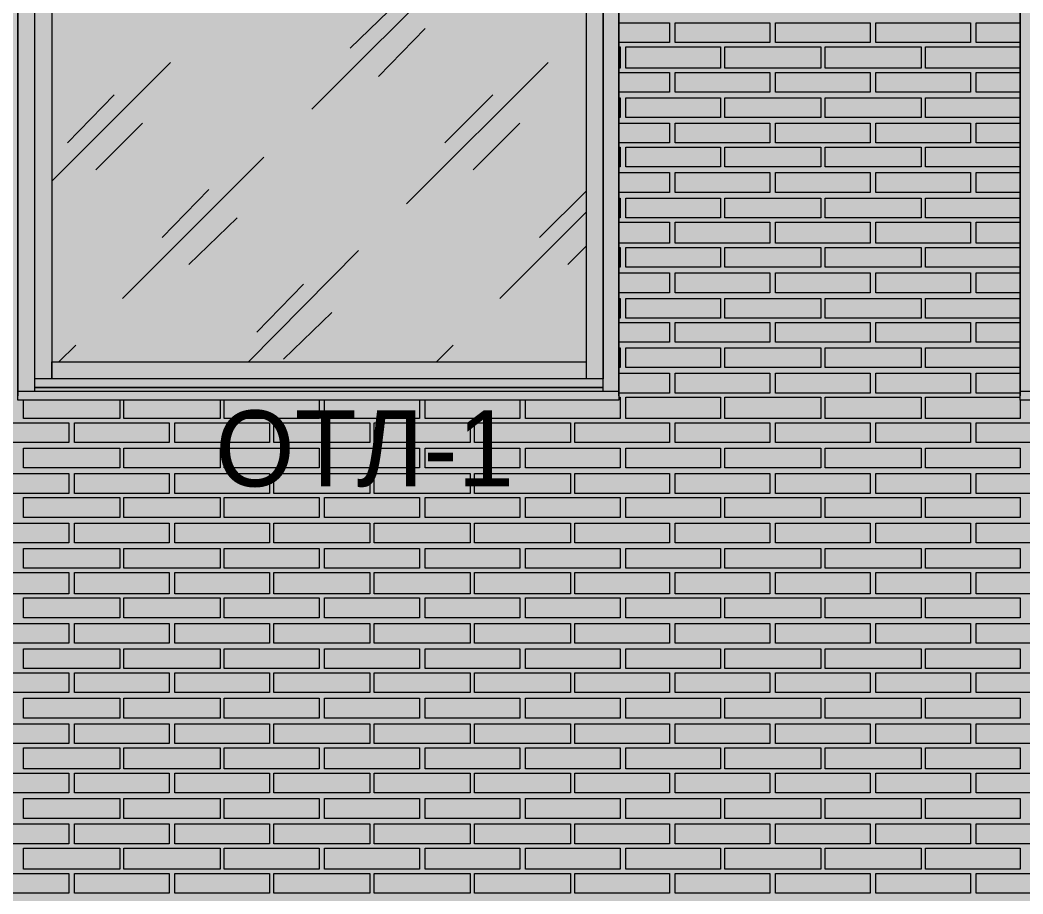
# Model space of a CAD drawing. Header units: millimetres. Extents: x -28928 to 100580, y -22867 to 36490.
# Drawn here: x -4180 to -1178, y 19599 to 22216 of the extents above; entities that cross this region are included whole.
import ezdxf

# ---------------------------------------------------------------- set-up
doc = ezdxf.new("R2010")
doc.units = ezdxf.units.MM
doc.layers.add('PDF _Геометрия', color=7, linetype='Continuous', true_color=0x8f8e8d)
doc.layers.add('PDF _Сплошная заливка', color=7, linetype='Continuous', true_color=0xffffff)
doc.layers.add('PDF _Текст', color=7, linetype='Continuous')

msp = doc.modelspace()

# ---------------------------------------------------------------- hatches: boundary and pattern name
at = {"layer": 'PDF _Сплошная заливка', "true_color": 0xdcd6cf, "transparency": 33554559}
msp.add_hatch(color=254, dxfattribs=at).paths.add_polyline_path([(-18676.6, 16343.4), (-18676.6, 19592.6), (-17276.3, 19592.6), (-17276.3, 16343.4), (19112.6, 16343.4), (19112.6, 30089.1), (-21853.9, 30089.1), (-21853.9, 16343.4), (-21375.9, 16343.4), (-21375.9, 19592.6), (-19277.4, 19592.6), (-19277.4, 16343.4)])

# ---------------------------------------------------------------- linework, layer by layer
at = {"layer": 'PDF _Геометрия', "color": 7, "lineweight": 9}
for points in [[(-4135.5, 21103), (-4135.5, 21166.4), (-4135.5, 23713.4), (-4135.5, 23789.5), (-4186.3, 23789.5), (-4186.3, 23713.4), (-4186.3, 21166.4), (-4186.3, 21090.3), (-4186.3, 23789.5), (-2388.2, 23789.5), (-2388.2, 21090.3), (-2388.2, 21166.4), (-2388.2, 23713.4), (-2388.2, 23789.5), (-2434.7, 23789.5), (-2434.7, 23713.4)], [(-1135.9, 23789.5), (-1186.6, 23789.5), (-1186.6, 23713.4), (-1186.6, 22439.9), (-1186.6, 21166.4), (-1186.6, 21090.3), (-1186.6, 23789.5), (611.4, 23789.5)], [(-2434.7, 21141), (-4135.5, 21141), (-4135.5, 23713.4), (-4135.5, 23738.7), (-4084.7, 23738.7), (-4084.7, 23713.4), (-4084.7, 21141), (-4135.5, 21141)], [(-2485.5, 23713.4), (-2485.5, 21141)], [(-2434.7, 21103), (-2434.7, 21166.4), (-2434.7, 23713.4), (-2434.7, 21141)], [(-3306.3, 21949.1), (-2883.2, 22372.2)], [(-3192, 22131), (-3048.2, 22270.7)], [(-3107.4, 22046.4), (-2967.8, 22190.3)], [(-4084.7, 21733.4), (-3729.3, 22088.7)], [(-3022.8, 21665.7), (-2599.7, 22088.7)], [(-4038.2, 21847.6), (-3898.6, 21991.4)], [(-2908.6, 21847.6), (-2764.7, 21991.4)], [(-3953.6, 21767.2), (-3813.9, 21906.8)], [(-2823.9, 21767.2), (-2684.3, 21906.8)], [(-3873.2, 21382.2), (-3450.1, 21805.3)], [(-3754.7, 21564.1), (-3615.1, 21708)], [(-2625.1, 21564.1), (-2485.5, 21703.7)], [(-3674.3, 21483.7), (-3530.5, 21623.4)], [(-2743.6, 21382.2), (-2485.5, 21640.3)], [(-3496.6, 21191.8), (-3166.6, 21526)], [(-2540.5, 21483.7), (-2485.5, 21538.7)], [(-3471.3, 21280.7), (-3331.6, 21424.5)], [(-3390.9, 21200.3), (-3247, 21339.9)], [(-4063.6, 21191.8), (-4012.8, 21242.6)], [(-2933.9, 21191.8), (-2883.2, 21242.6)], [(-2434.7, 21141), (-2485.5, 21141)], [(-2388.2, 21107.2), (-2388.2, 21103), (-4186.3, 21103), (-4186.3, 21107.2)], [(-2388.2, 21103), (-2388.2, 21077.6), (-4186.3, 21077.6), (-4186.3, 21103)], [(-2434.7, 21115.7), (-4135.5, 21115.7), (-2434.7, 21115.7)], [(-2434.7, 21115.7), (-4135.5, 21115.7)], [(611.4, 21107.2), (611.4, 21103), (-1186.6, 21103), (-1186.6, 21107.2)], [(611.4, 21103), (611.4, 21077.6), (-1186.6, 21077.6), (-1186.6, 21103)], [(-2388.2, 21086), (-2388.2, 21077.6)], [(-1186.6, 21077.6), (-1186.6, 21086)]]:
    msp.add_lwpolyline(points, dxfattribs=at)
at = {"layer": 'PDF _Геометрия', "lineweight": 9}
for points in [[(-2388.2, 22207.2), (-2375.5, 22207.2), (-2235.9, 22207.2), (-2235.9, 22148), (-2375.5, 22148), (-2388.2, 22148)], [(-1186.6, 22148), (-1317.8, 22148), (-1317.8, 22207.2), (-1186.6, 22207.2)], [(-2388.2, 22135.3), (-2383.9, 22135.3), (-2383.9, 22071.8), (-2388.2, 22071.8)], [(-1186.6, 22071.8), (-1470.1, 22071.8), (-1470.1, 22135.3), (-1186.6, 22135.3)], [(-2388.2, 22059.1), (-2375.5, 22059.1), (-2235.9, 22059.1), (-2235.9, 21999.9), (-2375.5, 21999.9), (-2388.2, 21999.9)], [(-1186.6, 21999.9), (-1317.8, 21999.9), (-1317.8, 22059.1), (-1186.6, 22059.1)], [(-2388.2, 21983), (-2383.9, 21983), (-2383.9, 21923.7), (-2388.2, 21923.7)], [(-1186.6, 21923.7), (-1470.1, 21923.7), (-1470.1, 21983), (-1186.6, 21983)], [(-2388.2, 21906.8), (-2375.5, 21906.8), (-2235.9, 21906.8), (-2235.9, 21847.6), (-2375.5, 21847.6), (-2388.2, 21847.6)], [(-1186.6, 21847.6), (-1317.8, 21847.6), (-1317.8, 21906.8), (-1186.6, 21906.8)], [(-2388.2, 21834.9), (-2383.9, 21834.9), (-2383.9, 21775.7), (-2388.2, 21775.7)], [(-1186.6, 21775.7), (-1470.1, 21775.7), (-1470.1, 21834.9), (-1186.6, 21834.9)], [(-2388.2, 21758.7), (-2375.5, 21758.7), (-2235.9, 21758.7), (-2235.9, 21699.5), (-2375.5, 21699.5), (-2388.2, 21699.5)], [(-1186.6, 21699.5), (-1317.8, 21699.5), (-1317.8, 21758.7), (-1186.6, 21758.7)], [(-2388.2, 21682.6), (-2383.9, 21682.6), (-2383.9, 21623.4), (-2388.2, 21623.4)], [(-1186.6, 21623.4), (-1470.1, 21623.4), (-1470.1, 21682.6), (-1186.6, 21682.6)], [(-2388.2, 21610.7), (-2375.5, 21610.7), (-2235.9, 21610.7), (-2235.9, 21547.2), (-2375.5, 21547.2), (-2388.2, 21547.2)], [(-1186.6, 21547.2), (-1317.8, 21547.2), (-1317.8, 21610.7), (-1186.6, 21610.7)], [(-2388.2, 21534.5), (-2383.9, 21534.5), (-2383.9, 21475.3), (-2388.2, 21475.3)], [(-1186.6, 21475.3), (-1470.1, 21475.3), (-1470.1, 21534.5), (-1186.6, 21534.5)], [(-2388.2, 21458.4), (-2375.5, 21458.4), (-2235.9, 21458.4), (-2235.9, 21399.1), (-2375.5, 21399.1), (-2388.2, 21399.1)], [(-1186.6, 21399.1), (-1317.8, 21399.1), (-1317.8, 21458.4), (-1186.6, 21458.4)], [(-2388.2, 21382.2), (-2383.9, 21382.2), (-2383.9, 21323), (-2388.2, 21323)], [(-1186.6, 21323), (-1470.1, 21323), (-1470.1, 21382.2), (-1186.6, 21382.2)], [(-2388.2, 21310.3), (-2375.5, 21310.3), (-2235.9, 21310.3), (-2235.9, 21251), (-2375.5, 21251), (-2388.2, 21251)], [(-1186.6, 21251), (-1317.8, 21251), (-1317.8, 21310.3), (-1186.6, 21310.3)], [(-2388.2, 21234.1), (-2383.9, 21234.1), (-2383.9, 21174.9), (-2388.2, 21174.9)], [(-1186.6, 21174.9), (-1470.1, 21174.9), (-1470.1, 21234.1), (-1186.6, 21234.1)], [(-2388.2, 21158), (-2375.5, 21158), (-2235.9, 21158), (-2235.9, 21098.7), (-2375.5, 21098.7), (-2388.2, 21098.7)], [(-1186.6, 21098.7), (-1317.8, 21098.7), (-1317.8, 21158), (-1186.6, 21158)], [(-3881.6, 21077.6), (-3881.6, 21022.6), (-4169.3, 21022.6), (-4169.3, 21077.6)], [(-3581.3, 21077.6), (-3581.3, 21022.6), (-3868.9, 21022.6), (-3868.9, 21077.6)], [(-3285.1, 21077.6), (-3285.1, 21022.6), (-3568.6, 21022.6), (-3568.6, 21077.6)], [(-2984.7, 21077.6), (-2984.7, 21022.6), (-3268.2, 21022.6), (-3268.2, 21077.6)], [(-2684.3, 21077.6), (-2684.3, 21022.6), (-2967.8, 21022.6), (-2967.8, 21077.6)], [(-2388.2, 21086), (-2383.9, 21086), (-2383.9, 21022.6), (-2667.4, 21022.6), (-2667.4, 21077.6)], [(-1186.6, 21077.6), (-1186.6, 21022.6), (-1470.1, 21022.6), (-1470.1, 21086), (-1186.6, 21086)]]:
    msp.add_lwpolyline(points, dxfattribs=at)
for points in [[(-1935.5, 22148), (-2075.1, 22148), (-2218.9, 22148), (-2218.9, 22207.2), (-2075.1, 22207.2), (-1935.5, 22207.2)], [(-1635.1, 22148), (-1778.9, 22148), (-1918.6, 22148), (-1918.6, 22207.2), (-1778.9, 22207.2), (-1635.1, 22207.2)], [(-1334.7, 22148), (-1478.6, 22148), (-1618.2, 22148), (-1618.2, 22207.2), (-1478.6, 22207.2), (-1334.7, 22207.2)], [(-2083.6, 22135.3), (-2083.6, 22071.8), (-2367, 22071.8), (-2367, 22135.3)], [(-1783.2, 22135.3), (-1783.2, 22071.8), (-2070.9, 22071.8), (-2070.9, 22135.3)], [(-1482.8, 22135.3), (-1482.8, 22071.8), (-1770.5, 22071.8), (-1770.5, 22135.3)], [(-1935.5, 21999.9), (-2075.1, 21999.9), (-2218.9, 21999.9), (-2218.9, 22059.1), (-2075.1, 22059.1), (-1935.5, 22059.1)], [(-1635.1, 21999.9), (-1778.9, 21999.9), (-1918.6, 21999.9), (-1918.6, 22059.1), (-1778.9, 22059.1), (-1635.1, 22059.1)], [(-1334.7, 21999.9), (-1478.6, 21999.9), (-1618.2, 21999.9), (-1618.2, 22059.1), (-1478.6, 22059.1), (-1334.7, 22059.1)], [(-2083.6, 21983), (-2083.6, 21923.7), (-2367, 21923.7), (-2367, 21983)], [(-1783.2, 21983), (-1783.2, 21923.7), (-2070.9, 21923.7), (-2070.9, 21983)], [(-1482.8, 21983), (-1482.8, 21923.7), (-1770.5, 21923.7), (-1770.5, 21983)], [(-1935.5, 21847.6), (-2075.1, 21847.6), (-2218.9, 21847.6), (-2218.9, 21906.8), (-2075.1, 21906.8), (-1935.5, 21906.8)], [(-1635.1, 21847.6), (-1778.9, 21847.6), (-1918.6, 21847.6), (-1918.6, 21906.8), (-1778.9, 21906.8), (-1635.1, 21906.8)], [(-1334.7, 21847.6), (-1478.6, 21847.6), (-1618.2, 21847.6), (-1618.2, 21906.8), (-1478.6, 21906.8), (-1334.7, 21906.8)], [(-2083.6, 21834.9), (-2083.6, 21775.7), (-2367, 21775.7), (-2367, 21834.9)], [(-1783.2, 21834.9), (-1783.2, 21775.7), (-2070.9, 21775.7), (-2070.9, 21834.9)], [(-1482.8, 21834.9), (-1482.8, 21775.7), (-1770.5, 21775.7), (-1770.5, 21834.9)], [(-1935.5, 21699.5), (-2075.1, 21699.5), (-2218.9, 21699.5), (-2218.9, 21758.7), (-2075.1, 21758.7), (-1935.5, 21758.7)], [(-1635.1, 21699.5), (-1778.9, 21699.5), (-1918.6, 21699.5), (-1918.6, 21758.7), (-1778.9, 21758.7), (-1635.1, 21758.7)], [(-1334.7, 21699.5), (-1478.6, 21699.5), (-1618.2, 21699.5), (-1618.2, 21758.7), (-1478.6, 21758.7), (-1334.7, 21758.7)], [(-2083.6, 21682.6), (-2083.6, 21623.4), (-2367, 21623.4), (-2367, 21682.6)], [(-1783.2, 21682.6), (-1783.2, 21623.4), (-2070.9, 21623.4), (-2070.9, 21682.6)], [(-1482.8, 21682.6), (-1482.8, 21623.4), (-1770.5, 21623.4), (-1770.5, 21682.6)], [(-1935.5, 21547.2), (-2075.1, 21547.2), (-2218.9, 21547.2), (-2218.9, 21610.7), (-2075.1, 21610.7), (-1935.5, 21610.7)], [(-1635.1, 21547.2), (-1778.9, 21547.2), (-1918.6, 21547.2), (-1918.6, 21610.7), (-1778.9, 21610.7), (-1635.1, 21610.7)], [(-1334.7, 21547.2), (-1478.6, 21547.2), (-1618.2, 21547.2), (-1618.2, 21610.7), (-1478.6, 21610.7), (-1334.7, 21610.7)], [(-2083.6, 21534.5), (-2083.6, 21475.3), (-2367, 21475.3), (-2367, 21534.5)], [(-1783.2, 21534.5), (-1783.2, 21475.3), (-2070.9, 21475.3), (-2070.9, 21534.5)], [(-1482.8, 21534.5), (-1482.8, 21475.3), (-1770.5, 21475.3), (-1770.5, 21534.5)], [(-1935.5, 21399.1), (-2075.1, 21399.1), (-2218.9, 21399.1), (-2218.9, 21458.4), (-2075.1, 21458.4), (-1935.5, 21458.4)], [(-1635.1, 21399.1), (-1778.9, 21399.1), (-1918.6, 21399.1), (-1918.6, 21458.4), (-1778.9, 21458.4), (-1635.1, 21458.4)], [(-1334.7, 21399.1), (-1478.6, 21399.1), (-1618.2, 21399.1), (-1618.2, 21458.4), (-1478.6, 21458.4), (-1334.7, 21458.4)], [(-2083.6, 21382.2), (-2083.6, 21323), (-2367, 21323), (-2367, 21382.2)], [(-1783.2, 21382.2), (-1783.2, 21323), (-2070.9, 21323), (-2070.9, 21382.2)], [(-1482.8, 21382.2), (-1482.8, 21323), (-1770.5, 21323), (-1770.5, 21382.2)], [(-1935.5, 21251), (-2075.1, 21251), (-2218.9, 21251), (-2218.9, 21310.3), (-2075.1, 21310.3), (-1935.5, 21310.3)], [(-1635.1, 21251), (-1778.9, 21251), (-1918.6, 21251), (-1918.6, 21310.3), (-1778.9, 21310.3), (-1635.1, 21310.3)], [(-1334.7, 21251), (-1478.6, 21251), (-1618.2, 21251), (-1618.2, 21310.3), (-1478.6, 21310.3), (-1334.7, 21310.3)], [(-2083.6, 21234.1), (-2083.6, 21174.9), (-2367, 21174.9), (-2367, 21234.1)], [(-1783.2, 21234.1), (-1783.2, 21174.9), (-2070.9, 21174.9), (-2070.9, 21234.1)], [(-1482.8, 21234.1), (-1482.8, 21174.9), (-1770.5, 21174.9), (-1770.5, 21234.1)], [(-1935.5, 21098.7), (-2075.1, 21098.7), (-2218.9, 21098.7), (-2218.9, 21158), (-2075.1, 21158), (-1935.5, 21158)], [(-1635.1, 21098.7), (-1778.9, 21098.7), (-1918.6, 21098.7), (-1918.6, 21158), (-1778.9, 21158), (-1635.1, 21158)], [(-1334.7, 21098.7), (-1478.6, 21098.7), (-1618.2, 21098.7), (-1618.2, 21158), (-1478.6, 21158), (-1334.7, 21158)], [(-2083.6, 21086), (-2083.6, 21022.6), (-2367, 21022.6), (-2367, 21086)], [(-1783.2, 21086), (-1783.2, 21022.6), (-2070.9, 21022.6), (-2070.9, 21086)], [(-1482.8, 21086), (-1482.8, 21022.6), (-1770.5, 21022.6), (-1770.5, 21086)], [(-4033.9, 20950.7), (-4173.6, 20950.7), (-4317.4, 20950.7), (-4317.4, 21009.9), (-4173.6, 21009.9), (-4033.9, 21009.9)], [(-3733.6, 20950.7), (-3877.4, 20950.7), (-4017, 20950.7), (-4017, 21009.9), (-3877.4, 21009.9), (-3733.6, 21009.9)], [(-3433.2, 20950.7), (-3577, 20950.7), (-3716.6, 20950.7), (-3716.6, 21009.9), (-3577, 21009.9), (-3433.2, 21009.9)], [(-3132.8, 20950.7), (-3276.6, 20950.7), (-3420.5, 20950.7), (-3420.5, 21009.9), (-3276.6, 21009.9), (-3132.8, 21009.9)], [(-2832.4, 20950.7), (-2976.3, 20950.7), (-3120.1, 20950.7), (-3120.1, 21009.9), (-2976.3, 21009.9), (-2832.4, 21009.9)], [(-2532, 20950.7), (-2675.9, 20950.7), (-2819.7, 20950.7), (-2819.7, 21009.9), (-2675.9, 21009.9), (-2532, 21009.9)], [(-2235.9, 20950.7), (-2375.5, 20950.7), (-2519.3, 20950.7), (-2519.3, 21009.9), (-2375.5, 21009.9), (-2235.9, 21009.9)], [(-1935.5, 20950.7), (-2075.1, 20950.7), (-2218.9, 20950.7), (-2218.9, 21009.9), (-2075.1, 21009.9), (-1935.5, 21009.9)], [(-1635.1, 20950.7), (-1778.9, 20950.7), (-1918.6, 20950.7), (-1918.6, 21009.9), (-1778.9, 21009.9), (-1635.1, 21009.9)], [(-1334.7, 20950.7), (-1478.6, 20950.7), (-1618.2, 20950.7), (-1618.2, 21009.9), (-1478.6, 21009.9), (-1334.7, 21009.9)], [(-1034.3, 20950.7), (-1178.2, 20950.7), (-1317.8, 20950.7), (-1317.8, 21009.9), (-1178.2, 21009.9), (-1034.3, 21009.9)], [(-3881.6, 20933.7), (-3881.6, 20874.5), (-4169.3, 20874.5), (-4169.3, 20933.7)], [(-3581.3, 20933.7), (-3581.3, 20874.5), (-3868.9, 20874.5), (-3868.9, 20933.7)], [(-3285.1, 20933.7), (-3285.1, 20874.5), (-3568.6, 20874.5), (-3568.6, 20933.7)], [(-2984.7, 20933.7), (-2984.7, 20874.5), (-3268.2, 20874.5), (-3268.2, 20933.7)], [(-2684.3, 20933.7), (-2684.3, 20874.5), (-2967.8, 20874.5), (-2967.8, 20933.7)], [(-2383.9, 20933.7), (-2383.9, 20874.5), (-2667.4, 20874.5), (-2667.4, 20933.7)], [(-2083.6, 20933.7), (-2083.6, 20874.5), (-2367, 20874.5), (-2367, 20933.7)], [(-1783.2, 20933.7), (-1783.2, 20874.5), (-2070.9, 20874.5), (-2070.9, 20933.7)], [(-1482.8, 20933.7), (-1482.8, 20874.5), (-1770.5, 20874.5), (-1770.5, 20933.7)], [(-1186.6, 20933.7), (-1186.6, 20874.5), (-1470.1, 20874.5), (-1470.1, 20933.7)], [(-4033.9, 20798.4), (-4173.6, 20798.4), (-4317.4, 20798.4), (-4317.4, 20857.6), (-4173.6, 20857.6), (-4033.9, 20857.6)], [(-3733.6, 20798.4), (-3877.4, 20798.4), (-4017, 20798.4), (-4017, 20857.6), (-3877.4, 20857.6), (-3733.6, 20857.6)], [(-3433.2, 20798.4), (-3577, 20798.4), (-3716.6, 20798.4), (-3716.6, 20857.6), (-3577, 20857.6), (-3433.2, 20857.6)], [(-3132.8, 20798.4), (-3276.6, 20798.4), (-3420.5, 20798.4), (-3420.5, 20857.6), (-3276.6, 20857.6), (-3132.8, 20857.6)], [(-2832.4, 20798.4), (-2976.3, 20798.4), (-3120.1, 20798.4), (-3120.1, 20857.6), (-2976.3, 20857.6), (-2832.4, 20857.6)], [(-2532, 20798.4), (-2675.9, 20798.4), (-2819.7, 20798.4), (-2819.7, 20857.6), (-2675.9, 20857.6), (-2532, 20857.6)], [(-2235.9, 20798.4), (-2375.5, 20798.4), (-2519.3, 20798.4), (-2519.3, 20857.6), (-2375.5, 20857.6), (-2235.9, 20857.6)], [(-1935.5, 20798.4), (-2075.1, 20798.4), (-2218.9, 20798.4), (-2218.9, 20857.6), (-2075.1, 20857.6), (-1935.5, 20857.6)], [(-1635.1, 20798.4), (-1778.9, 20798.4), (-1918.6, 20798.4), (-1918.6, 20857.6), (-1778.9, 20857.6), (-1635.1, 20857.6)], [(-1334.7, 20798.4), (-1478.6, 20798.4), (-1618.2, 20798.4), (-1618.2, 20857.6), (-1478.6, 20857.6), (-1334.7, 20857.6)], [(-1034.3, 20798.4), (-1178.2, 20798.4), (-1317.8, 20798.4), (-1317.8, 20857.6), (-1178.2, 20857.6), (-1034.3, 20857.6)], [(-3881.6, 20785.7), (-3881.6, 20726.4), (-4169.3, 20726.4), (-4169.3, 20785.7)], [(-3581.3, 20785.7), (-3581.3, 20726.4), (-3868.9, 20726.4), (-3868.9, 20785.7)], [(-3285.1, 20785.7), (-3285.1, 20726.4), (-3568.6, 20726.4), (-3568.6, 20785.7)], [(-2984.7, 20785.7), (-2984.7, 20726.4), (-3268.2, 20726.4), (-3268.2, 20785.7)], [(-2684.3, 20785.7), (-2684.3, 20726.4), (-2967.8, 20726.4), (-2967.8, 20785.7)], [(-2383.9, 20785.7), (-2383.9, 20726.4), (-2667.4, 20726.4), (-2667.4, 20785.7)], [(-2083.6, 20785.7), (-2083.6, 20726.4), (-2367, 20726.4), (-2367, 20785.7)], [(-1783.2, 20785.7), (-1783.2, 20726.4), (-2070.9, 20726.4), (-2070.9, 20785.7)], [(-1482.8, 20785.7), (-1482.8, 20726.4), (-1770.5, 20726.4), (-1770.5, 20785.7)], [(-1186.6, 20785.7), (-1186.6, 20726.4), (-1470.1, 20726.4), (-1470.1, 20785.7)], [(-4033.9, 20650.3), (-4173.6, 20650.3), (-4317.4, 20650.3), (-4317.4, 20709.5), (-4173.6, 20709.5), (-4033.9, 20709.5)], [(-3733.6, 20650.3), (-3877.4, 20650.3), (-4017, 20650.3), (-4017, 20709.5), (-3877.4, 20709.5), (-3733.6, 20709.5)], [(-3433.2, 20650.3), (-3577, 20650.3), (-3716.6, 20650.3), (-3716.6, 20709.5), (-3577, 20709.5), (-3433.2, 20709.5)], [(-3132.8, 20650.3), (-3276.6, 20650.3), (-3420.5, 20650.3), (-3420.5, 20709.5), (-3276.6, 20709.5), (-3132.8, 20709.5)], [(-2832.4, 20650.3), (-2976.3, 20650.3), (-3120.1, 20650.3), (-3120.1, 20709.5), (-2976.3, 20709.5), (-2832.4, 20709.5)], [(-2532, 20650.3), (-2675.9, 20650.3), (-2819.7, 20650.3), (-2819.7, 20709.5), (-2675.9, 20709.5), (-2532, 20709.5)], [(-2235.9, 20650.3), (-2375.5, 20650.3), (-2519.3, 20650.3), (-2519.3, 20709.5), (-2375.5, 20709.5), (-2235.9, 20709.5)], [(-1935.5, 20650.3), (-2075.1, 20650.3), (-2218.9, 20650.3), (-2218.9, 20709.5), (-2075.1, 20709.5), (-1935.5, 20709.5)], [(-1635.1, 20650.3), (-1778.9, 20650.3), (-1918.6, 20650.3), (-1918.6, 20709.5), (-1778.9, 20709.5), (-1635.1, 20709.5)], [(-1334.7, 20650.3), (-1478.6, 20650.3), (-1618.2, 20650.3), (-1618.2, 20709.5), (-1478.6, 20709.5), (-1334.7, 20709.5)], [(-1034.3, 20650.3), (-1178.2, 20650.3), (-1317.8, 20650.3), (-1317.8, 20709.5), (-1178.2, 20709.5), (-1034.3, 20709.5)], [(-3881.6, 20633.4), (-3881.6, 20574.1), (-4169.3, 20574.1), (-4169.3, 20633.4)], [(-3581.3, 20633.4), (-3581.3, 20574.1), (-3868.9, 20574.1), (-3868.9, 20633.4)], [(-3285.1, 20633.4), (-3285.1, 20574.1), (-3568.6, 20574.1), (-3568.6, 20633.4)], [(-2984.7, 20633.4), (-2984.7, 20574.1), (-3268.2, 20574.1), (-3268.2, 20633.4)], [(-2684.3, 20633.4), (-2684.3, 20574.1), (-2967.8, 20574.1), (-2967.8, 20633.4)], [(-2383.9, 20633.4), (-2383.9, 20574.1), (-2667.4, 20574.1), (-2667.4, 20633.4)], [(-2083.6, 20633.4), (-2083.6, 20574.1), (-2367, 20574.1), (-2367, 20633.4)], [(-1783.2, 20633.4), (-1783.2, 20574.1), (-2070.9, 20574.1), (-2070.9, 20633.4)], [(-1482.8, 20633.4), (-1482.8, 20574.1), (-1770.5, 20574.1), (-1770.5, 20633.4)], [(-1186.6, 20633.4), (-1186.6, 20574.1), (-1470.1, 20574.1), (-1470.1, 20633.4)], [(-4033.9, 20498), (-4173.6, 20498), (-4317.4, 20498), (-4317.4, 20561.4), (-4173.6, 20561.4), (-4033.9, 20561.4)], [(-3733.6, 20498), (-3877.4, 20498), (-4017, 20498), (-4017, 20561.4), (-3877.4, 20561.4), (-3733.6, 20561.4)], [(-3433.2, 20498), (-3577, 20498), (-3716.6, 20498), (-3716.6, 20561.4), (-3577, 20561.4), (-3433.2, 20561.4)], [(-3132.8, 20498), (-3276.6, 20498), (-3420.5, 20498), (-3420.5, 20561.4), (-3276.6, 20561.4), (-3132.8, 20561.4)], [(-2832.4, 20498), (-2976.3, 20498), (-3120.1, 20498), (-3120.1, 20561.4), (-2976.3, 20561.4), (-2832.4, 20561.4)], [(-2532, 20498), (-2675.9, 20498), (-2819.7, 20498), (-2819.7, 20561.4), (-2675.9, 20561.4), (-2532, 20561.4)], [(-2235.9, 20498), (-2375.5, 20498), (-2519.3, 20498), (-2519.3, 20561.4), (-2375.5, 20561.4), (-2235.9, 20561.4)], [(-1935.5, 20498), (-2075.1, 20498), (-2218.9, 20498), (-2218.9, 20561.4), (-2075.1, 20561.4), (-1935.5, 20561.4)], [(-1635.1, 20498), (-1778.9, 20498), (-1918.6, 20498), (-1918.6, 20561.4), (-1778.9, 20561.4), (-1635.1, 20561.4)], [(-1334.7, 20498), (-1478.6, 20498), (-1618.2, 20498), (-1618.2, 20561.4), (-1478.6, 20561.4), (-1334.7, 20561.4)], [(-1034.3, 20498), (-1178.2, 20498), (-1317.8, 20498), (-1317.8, 20561.4), (-1178.2, 20561.4), (-1034.3, 20561.4)], [(-3881.6, 20485.3), (-3881.6, 20426), (-4169.3, 20426), (-4169.3, 20485.3)], [(-3581.3, 20485.3), (-3581.3, 20426), (-3868.9, 20426), (-3868.9, 20485.3)], [(-3285.1, 20485.3), (-3285.1, 20426), (-3568.6, 20426), (-3568.6, 20485.3)], [(-2984.7, 20485.3), (-2984.7, 20426), (-3268.2, 20426), (-3268.2, 20485.3)], [(-2684.3, 20485.3), (-2684.3, 20426), (-2967.8, 20426), (-2967.8, 20485.3)], [(-2383.9, 20485.3), (-2383.9, 20426), (-2667.4, 20426), (-2667.4, 20485.3)], [(-2083.6, 20485.3), (-2083.6, 20426), (-2367, 20426), (-2367, 20485.3)], [(-1783.2, 20485.3), (-1783.2, 20426), (-2070.9, 20426), (-2070.9, 20485.3)], [(-1482.8, 20485.3), (-1482.8, 20426), (-1770.5, 20426), (-1770.5, 20485.3)], [(-1186.6, 20485.3), (-1186.6, 20426), (-1470.1, 20426), (-1470.1, 20485.3)], [(-4033.9, 20349.9), (-4173.6, 20349.9), (-4317.4, 20349.9), (-4317.4, 20409.1), (-4173.6, 20409.1), (-4033.9, 20409.1)], [(-3733.6, 20349.9), (-3877.4, 20349.9), (-4017, 20349.9), (-4017, 20409.1), (-3877.4, 20409.1), (-3733.6, 20409.1)], [(-3433.2, 20349.9), (-3577, 20349.9), (-3716.6, 20349.9), (-3716.6, 20409.1), (-3577, 20409.1), (-3433.2, 20409.1)], [(-3132.8, 20349.9), (-3276.6, 20349.9), (-3420.5, 20349.9), (-3420.5, 20409.1), (-3276.6, 20409.1), (-3132.8, 20409.1)], [(-2832.4, 20349.9), (-2976.3, 20349.9), (-3120.1, 20349.9), (-3120.1, 20409.1), (-2976.3, 20409.1), (-2832.4, 20409.1)], [(-2532, 20349.9), (-2675.9, 20349.9), (-2819.7, 20349.9), (-2819.7, 20409.1), (-2675.9, 20409.1), (-2532, 20409.1)], [(-2235.9, 20349.9), (-2375.5, 20349.9), (-2519.3, 20349.9), (-2519.3, 20409.1), (-2375.5, 20409.1), (-2235.9, 20409.1)], [(-1935.5, 20349.9), (-2075.1, 20349.9), (-2218.9, 20349.9), (-2218.9, 20409.1), (-2075.1, 20409.1), (-1935.5, 20409.1)], [(-1635.1, 20349.9), (-1778.9, 20349.9), (-1918.6, 20349.9), (-1918.6, 20409.1), (-1778.9, 20409.1), (-1635.1, 20409.1)], [(-1334.7, 20349.9), (-1478.6, 20349.9), (-1618.2, 20349.9), (-1618.2, 20409.1), (-1478.6, 20409.1), (-1334.7, 20409.1)], [(-1034.3, 20349.9), (-1178.2, 20349.9), (-1317.8, 20349.9), (-1317.8, 20409.1), (-1178.2, 20409.1), (-1034.3, 20409.1)], [(-3881.6, 20333), (-3881.6, 20273.7), (-4169.3, 20273.7), (-4169.3, 20333)], [(-3581.3, 20333), (-3581.3, 20273.7), (-3868.9, 20273.7), (-3868.9, 20333)], [(-3285.1, 20333), (-3285.1, 20273.7), (-3568.6, 20273.7), (-3568.6, 20333)], [(-2984.7, 20333), (-2984.7, 20273.7), (-3268.2, 20273.7), (-3268.2, 20333)], [(-2684.3, 20333), (-2684.3, 20273.7), (-2967.8, 20273.7), (-2967.8, 20333)], [(-2383.9, 20333), (-2383.9, 20273.7), (-2667.4, 20273.7), (-2667.4, 20333)], [(-2083.6, 20333), (-2083.6, 20273.7), (-2367, 20273.7), (-2367, 20333)], [(-1783.2, 20333), (-1783.2, 20273.7), (-2070.9, 20273.7), (-2070.9, 20333)], [(-1482.8, 20333), (-1482.8, 20273.7), (-1770.5, 20273.7), (-1770.5, 20333)], [(-1186.6, 20333), (-1186.6, 20273.7), (-1470.1, 20273.7), (-1470.1, 20333)], [(-4033.9, 20201.8), (-4173.6, 20201.8), (-4317.4, 20201.8), (-4317.4, 20261), (-4173.6, 20261), (-4033.9, 20261)], [(-3733.6, 20201.8), (-3877.4, 20201.8), (-4017, 20201.8), (-4017, 20261), (-3877.4, 20261), (-3733.6, 20261)], [(-3433.2, 20201.8), (-3577, 20201.8), (-3716.6, 20201.8), (-3716.6, 20261), (-3577, 20261), (-3433.2, 20261)], [(-3132.8, 20201.8), (-3276.6, 20201.8), (-3420.5, 20201.8), (-3420.5, 20261), (-3276.6, 20261), (-3132.8, 20261)], [(-2832.4, 20201.8), (-2976.3, 20201.8), (-3120.1, 20201.8), (-3120.1, 20261), (-2976.3, 20261), (-2832.4, 20261)], [(-2532, 20201.8), (-2675.9, 20201.8), (-2819.7, 20201.8), (-2819.7, 20261), (-2675.9, 20261), (-2532, 20261)], [(-2235.9, 20201.8), (-2375.5, 20201.8), (-2519.3, 20201.8), (-2519.3, 20261), (-2375.5, 20261), (-2235.9, 20261)], [(-1935.5, 20201.8), (-2075.1, 20201.8), (-2218.9, 20201.8), (-2218.9, 20261), (-2075.1, 20261), (-1935.5, 20261)], [(-1635.1, 20201.8), (-1778.9, 20201.8), (-1918.6, 20201.8), (-1918.6, 20261), (-1778.9, 20261), (-1635.1, 20261)], [(-1334.7, 20201.8), (-1478.6, 20201.8), (-1618.2, 20201.8), (-1618.2, 20261), (-1478.6, 20261), (-1334.7, 20261)], [(-1034.3, 20201.8), (-1178.2, 20201.8), (-1317.8, 20201.8), (-1317.8, 20261), (-1178.2, 20261), (-1034.3, 20261)], [(-3881.6, 20184.9), (-3881.6, 20125.7), (-4169.3, 20125.7), (-4169.3, 20184.9)], [(-3581.3, 20184.9), (-3581.3, 20125.7), (-3868.9, 20125.7), (-3868.9, 20184.9)], [(-3285.1, 20184.9), (-3285.1, 20125.7), (-3568.6, 20125.7), (-3568.6, 20184.9)], [(-2984.7, 20184.9), (-2984.7, 20125.7), (-3268.2, 20125.7), (-3268.2, 20184.9)], [(-2684.3, 20184.9), (-2684.3, 20125.7), (-2967.8, 20125.7), (-2967.8, 20184.9)], [(-2383.9, 20184.9), (-2383.9, 20125.7), (-2667.4, 20125.7), (-2667.4, 20184.9)], [(-2083.6, 20184.9), (-2083.6, 20125.7), (-2367, 20125.7), (-2367, 20184.9)], [(-1783.2, 20184.9), (-1783.2, 20125.7), (-2070.9, 20125.7), (-2070.9, 20184.9)], [(-1482.8, 20184.9), (-1482.8, 20125.7), (-1770.5, 20125.7), (-1770.5, 20184.9)], [(-1186.6, 20184.9), (-1186.6, 20125.7), (-1470.1, 20125.7), (-1470.1, 20184.9)], [(-4033.9, 20049.5), (-4173.6, 20049.5), (-4317.4, 20049.5), (-4317.4, 20108.7), (-4173.6, 20108.7), (-4033.9, 20108.7)], [(-3733.6, 20049.5), (-3877.4, 20049.5), (-4017, 20049.5), (-4017, 20108.7), (-3877.4, 20108.7), (-3733.6, 20108.7)], [(-3433.2, 20049.5), (-3577, 20049.5), (-3716.6, 20049.5), (-3716.6, 20108.7), (-3577, 20108.7), (-3433.2, 20108.7)], [(-3132.8, 20049.5), (-3276.6, 20049.5), (-3420.5, 20049.5), (-3420.5, 20108.7), (-3276.6, 20108.7), (-3132.8, 20108.7)], [(-2832.4, 20049.5), (-2976.3, 20049.5), (-3120.1, 20049.5), (-3120.1, 20108.7), (-2976.3, 20108.7), (-2832.4, 20108.7)], [(-2532, 20049.5), (-2675.9, 20049.5), (-2819.7, 20049.5), (-2819.7, 20108.7), (-2675.9, 20108.7), (-2532, 20108.7)], [(-2235.9, 20049.5), (-2375.5, 20049.5), (-2519.3, 20049.5), (-2519.3, 20108.7), (-2375.5, 20108.7), (-2235.9, 20108.7)], [(-1935.5, 20049.5), (-2075.1, 20049.5), (-2218.9, 20049.5), (-2218.9, 20108.7), (-2075.1, 20108.7), (-1935.5, 20108.7)], [(-1635.1, 20049.5), (-1778.9, 20049.5), (-1918.6, 20049.5), (-1918.6, 20108.7), (-1778.9, 20108.7), (-1635.1, 20108.7)], [(-1334.7, 20049.5), (-1478.6, 20049.5), (-1618.2, 20049.5), (-1618.2, 20108.7), (-1478.6, 20108.7), (-1334.7, 20108.7)], [(-1034.3, 20049.5), (-1178.2, 20049.5), (-1317.8, 20049.5), (-1317.8, 20108.7), (-1178.2, 20108.7), (-1034.3, 20108.7)], [(-3881.6, 20036.8), (-3881.6, 19973.4), (-4169.3, 19973.4), (-4169.3, 20036.8)], [(-3581.3, 20036.8), (-3581.3, 19973.4), (-3868.9, 19973.4), (-3868.9, 20036.8)], [(-3285.1, 20036.8), (-3285.1, 19973.4), (-3568.6, 19973.4), (-3568.6, 20036.8)], [(-2984.7, 20036.8), (-2984.7, 19973.4), (-3268.2, 19973.4), (-3268.2, 20036.8)], [(-2684.3, 20036.8), (-2684.3, 19973.4), (-2967.8, 19973.4), (-2967.8, 20036.8)], [(-2383.9, 20036.8), (-2383.9, 19973.4), (-2667.4, 19973.4), (-2667.4, 20036.8)], [(-2083.6, 20036.8), (-2083.6, 19973.4), (-2367, 19973.4), (-2367, 20036.8)], [(-1783.2, 20036.8), (-1783.2, 19973.4), (-2070.9, 19973.4), (-2070.9, 20036.8)], [(-1482.8, 20036.8), (-1482.8, 19973.4), (-1770.5, 19973.4), (-1770.5, 20036.8)], [(-1186.6, 20036.8), (-1186.6, 19973.4), (-1470.1, 19973.4), (-1470.1, 20036.8)], [(-4033.9, 19901.4), (-4173.6, 19901.4), (-4317.4, 19901.4), (-4317.4, 19960.7), (-4173.6, 19960.7), (-4033.9, 19960.7)], [(-3733.6, 19901.4), (-3877.4, 19901.4), (-4017, 19901.4), (-4017, 19960.7), (-3877.4, 19960.7), (-3733.6, 19960.7)], [(-3433.2, 19901.4), (-3577, 19901.4), (-3716.6, 19901.4), (-3716.6, 19960.7), (-3577, 19960.7), (-3433.2, 19960.7)], [(-3132.8, 19901.4), (-3276.6, 19901.4), (-3420.5, 19901.4), (-3420.5, 19960.7), (-3276.6, 19960.7), (-3132.8, 19960.7)], [(-2832.4, 19901.4), (-2976.3, 19901.4), (-3120.1, 19901.4), (-3120.1, 19960.7), (-2976.3, 19960.7), (-2832.4, 19960.7)], [(-2532, 19901.4), (-2675.9, 19901.4), (-2819.7, 19901.4), (-2819.7, 19960.7), (-2675.9, 19960.7), (-2532, 19960.7)], [(-2235.9, 19901.4), (-2375.5, 19901.4), (-2519.3, 19901.4), (-2519.3, 19960.7), (-2375.5, 19960.7), (-2235.9, 19960.7)], [(-1935.5, 19901.4), (-2075.1, 19901.4), (-2218.9, 19901.4), (-2218.9, 19960.7), (-2075.1, 19960.7), (-1935.5, 19960.7)], [(-1635.1, 19901.4), (-1778.9, 19901.4), (-1918.6, 19901.4), (-1918.6, 19960.7), (-1778.9, 19960.7), (-1635.1, 19960.7)], [(-1334.7, 19901.4), (-1478.6, 19901.4), (-1618.2, 19901.4), (-1618.2, 19960.7), (-1478.6, 19960.7), (-1334.7, 19960.7)], [(-1034.3, 19901.4), (-1178.2, 19901.4), (-1317.8, 19901.4), (-1317.8, 19960.7), (-1178.2, 19960.7), (-1034.3, 19960.7)], [(-3881.6, 19884.5), (-3881.6, 19825.3), (-4169.3, 19825.3), (-4169.3, 19884.5)], [(-3581.3, 19884.5), (-3581.3, 19825.3), (-3868.9, 19825.3), (-3868.9, 19884.5)], [(-3285.1, 19884.5), (-3285.1, 19825.3), (-3568.6, 19825.3), (-3568.6, 19884.5)], [(-2984.7, 19884.5), (-2984.7, 19825.3), (-3268.2, 19825.3), (-3268.2, 19884.5)], [(-2684.3, 19884.5), (-2684.3, 19825.3), (-2967.8, 19825.3), (-2967.8, 19884.5)], [(-2383.9, 19884.5), (-2383.9, 19825.3), (-2667.4, 19825.3), (-2667.4, 19884.5)], [(-2083.6, 19884.5), (-2083.6, 19825.3), (-2367, 19825.3), (-2367, 19884.5)], [(-1783.2, 19884.5), (-1783.2, 19825.3), (-2070.9, 19825.3), (-2070.9, 19884.5)], [(-1482.8, 19884.5), (-1482.8, 19825.3), (-1770.5, 19825.3), (-1770.5, 19884.5)], [(-1186.6, 19884.5), (-1186.6, 19825.3), (-1470.1, 19825.3), (-1470.1, 19884.5)], [(-4033.9, 19749.1), (-4173.6, 19749.1), (-4317.4, 19749.1), (-4317.4, 19808.4), (-4173.6, 19808.4), (-4033.9, 19808.4)], [(-3733.6, 19749.1), (-3877.4, 19749.1), (-4017, 19749.1), (-4017, 19808.4), (-3877.4, 19808.4), (-3733.6, 19808.4)], [(-3433.2, 19749.1), (-3577, 19749.1), (-3716.6, 19749.1), (-3716.6, 19808.4), (-3577, 19808.4), (-3433.2, 19808.4)], [(-3132.8, 19749.1), (-3276.6, 19749.1), (-3420.5, 19749.1), (-3420.5, 19808.4), (-3276.6, 19808.4), (-3132.8, 19808.4)], [(-2832.4, 19749.1), (-2976.3, 19749.1), (-3120.1, 19749.1), (-3120.1, 19808.4), (-2976.3, 19808.4), (-2832.4, 19808.4)], [(-2532, 19749.1), (-2675.9, 19749.1), (-2819.7, 19749.1), (-2819.7, 19808.4), (-2675.9, 19808.4), (-2532, 19808.4)], [(-2235.9, 19749.1), (-2375.5, 19749.1), (-2519.3, 19749.1), (-2519.3, 19808.4), (-2375.5, 19808.4), (-2235.9, 19808.4)], [(-1935.5, 19749.1), (-2075.1, 19749.1), (-2218.9, 19749.1), (-2218.9, 19808.4), (-2075.1, 19808.4), (-1935.5, 19808.4)], [(-1635.1, 19749.1), (-1778.9, 19749.1), (-1918.6, 19749.1), (-1918.6, 19808.4), (-1778.9, 19808.4), (-1635.1, 19808.4)], [(-1334.7, 19749.1), (-1478.6, 19749.1), (-1618.2, 19749.1), (-1618.2, 19808.4), (-1478.6, 19808.4), (-1334.7, 19808.4)], [(-1034.3, 19749.1), (-1178.2, 19749.1), (-1317.8, 19749.1), (-1317.8, 19808.4), (-1178.2, 19808.4), (-1034.3, 19808.4)], [(-3881.6, 19736.4), (-3881.6, 19673), (-4169.3, 19673), (-4169.3, 19736.4)], [(-3581.3, 19736.4), (-3581.3, 19673), (-3868.9, 19673), (-3868.9, 19736.4)], [(-3285.1, 19736.4), (-3285.1, 19673), (-3568.6, 19673), (-3568.6, 19736.4)], [(-2984.7, 19736.4), (-2984.7, 19673), (-3268.2, 19673), (-3268.2, 19736.4)], [(-2684.3, 19736.4), (-2684.3, 19673), (-2967.8, 19673), (-2967.8, 19736.4)], [(-2383.9, 19736.4), (-2383.9, 19673), (-2667.4, 19673), (-2667.4, 19736.4)], [(-2083.6, 19736.4), (-2083.6, 19673), (-2367, 19673), (-2367, 19736.4)], [(-1783.2, 19736.4), (-1783.2, 19673), (-2070.9, 19673), (-2070.9, 19736.4)], [(-1482.8, 19736.4), (-1482.8, 19673), (-1770.5, 19673), (-1770.5, 19736.4)], [(-1186.6, 19736.4), (-1186.6, 19673), (-1470.1, 19673), (-1470.1, 19736.4)], [(-4033.9, 19601), (-4173.6, 19601), (-4317.4, 19601), (-4317.4, 19660.3), (-4173.6, 19660.3), (-4033.9, 19660.3)], [(-3733.6, 19601), (-3877.4, 19601), (-4017, 19601), (-4017, 19660.3), (-3877.4, 19660.3), (-3733.6, 19660.3)], [(-3433.2, 19601), (-3577, 19601), (-3716.6, 19601), (-3716.6, 19660.3), (-3577, 19660.3), (-3433.2, 19660.3)], [(-3132.8, 19601), (-3276.6, 19601), (-3420.5, 19601), (-3420.5, 19660.3), (-3276.6, 19660.3), (-3132.8, 19660.3)], [(-2832.4, 19601), (-2976.3, 19601), (-3120.1, 19601), (-3120.1, 19660.3), (-2976.3, 19660.3), (-2832.4, 19660.3)], [(-2532, 19601), (-2675.9, 19601), (-2819.7, 19601), (-2819.7, 19660.3), (-2675.9, 19660.3), (-2532, 19660.3)], [(-2235.9, 19601), (-2375.5, 19601), (-2519.3, 19601), (-2519.3, 19660.3), (-2375.5, 19660.3), (-2235.9, 19660.3)], [(-1935.5, 19601), (-2075.1, 19601), (-2218.9, 19601), (-2218.9, 19660.3), (-2075.1, 19660.3), (-1935.5, 19660.3)], [(-1635.1, 19601), (-1778.9, 19601), (-1918.6, 19601), (-1918.6, 19660.3), (-1778.9, 19660.3), (-1635.1, 19660.3)], [(-1334.7, 19601), (-1478.6, 19601), (-1618.2, 19601), (-1618.2, 19660.3), (-1478.6, 19660.3), (-1334.7, 19660.3)], [(-1034.3, 19601), (-1178.2, 19601), (-1317.8, 19601), (-1317.8, 19660.3), (-1178.2, 19660.3), (-1034.3, 19660.3)]]:
    msp.add_lwpolyline(points, close=True, dxfattribs=at)
at = {"layer": 'PDF _Геометрия', "color": 7, "lineweight": 9}
msp.add_lwpolyline([(-2485.5, 21141), (-4084.7, 21141), (-4084.7, 21191.8), (-2485.5, 21191.8)], close=True, dxfattribs=at)
at = {"layer": 'PDF _Сплошная заливка', "lineweight": 9, "transparency": 33554559}
msp.add_solid([(-4084.7, 23688), (-4084.7, 21191.8), (-2485.5, 23688), (-2485.5, 21191.8)], dxfattribs=at)

# ---------------------------------------------------------------- texts
at = {"layer": 'PDF _Текст', "insert": (-3594.9, 20931.4), "char_height": 227.71, "attachment_point": 4, "style": ''}
msp.add_mtext('ОТЛ-1', dxfattribs=at)

doc.saveas('drawing.dxf')
